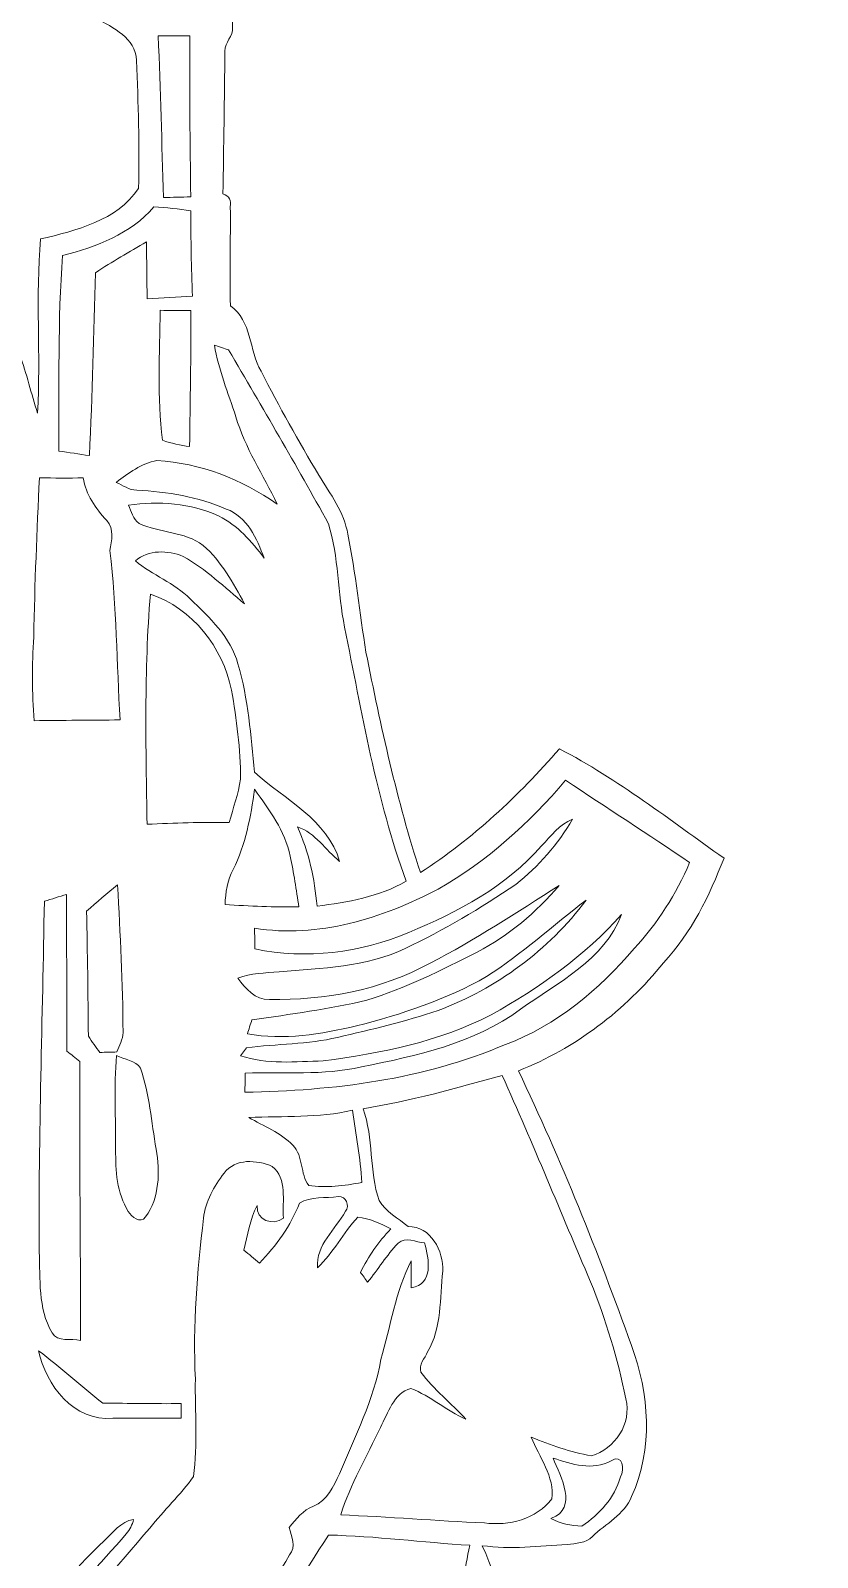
# Model space of a CAD drawing. Header units: millimetres. Extents: x -253 to 334, y -87 to 330.
# Drawn here: x 74.6 to 114.9, y 212.2 to 290.4 of the extents above; entities that cross this region are included whole.
import ezdxf

# ---------------------------------------------------------------- set-up
doc = ezdxf.new("R2010")
doc.units = ezdxf.units.MM
doc.header["$MEASUREMENT"] = 0
doc.layers.add('layer 1', color=7, linetype='Continuous')

msp = doc.modelspace()

# ---------------------------------------------------------------- linework, layer by layer
at = {"layer": 'layer 1', "color": 250, "lineweight": 9}
for points in [[(140.4009, 232.9704), (140.4009, 232.9704), (140.4009, 296.349), (140.4009, 296.349), (140.4009, 296.349), (140.4009, 296.349), (140.4009, 322.1543), (140.4009, 322.1543), (140.4009, 322.1543), (140.4009, 326.5543), (136.8009, 330.1543), (132.4009, 330.1543), (132.4009, 330.1543), (132.4009, 330.1543), (-46.9461, 330.1543), (-46.9461, 330.1543)], [(-105.9461, 138.8269), (-105.9461, 138.8269), (-22.9461, 138.8269), (-22.9461, 138.8269), (-22.9461, 138.8269), (-22.9461, 138.8269), (132.4009, 138.8269), (132.4009, 138.8269), (132.4009, 138.8269), (136.8009, 138.8269), (140.4009, 142.4269), (140.4009, 146.8269), (140.4009, 146.8269), (140.4009, 146.8269), (140.4009, 232.9704), (140.4009, 232.9704)]]:
    msp.add_open_spline(points, degree=3, knots=[0, 0, 0, 0, 0.2, 0.2, 0.2, 0.2, 0.4, 0.4, 0.4, 0.4, 0.6, 0.6, 0.6, 0.6, 1, 1, 1, 1], dxfattribs=at)
at = {"layer": 'layer 1', "color": 240, "lineweight": 9}
for points, knots in [([(79.8458, 299.7576), (81.5243, 299.7051), (83.2029, 299.66), (84.8839, 299.645), (84.8839, 299.645), (84.8839, 296.6281), (84.9364, 293.6112), (84.9315, 290.5969), (84.9315, 290.5969), (84.9639, 290.1416), (84.5187, 289.8239), (84.5336, 289.3737), (84.5336, 289.3737), (84.5087, 286.9346), (84.4737, 284.4956), (84.4361, 282.0566), (84.4361, 282.0566), (84.7538, 281.9515), (84.8789, 281.7314), (84.8113, 281.3911), (84.8113, 281.3911), (84.8213, 279.7026), (84.7888, 278.0165), (84.8164, 276.3305), (84.8164, 276.3305), (85.9221, 275.5425), (85.7695, 274.0541), (86.3873, 272.966), (86.3873, 272.966), (87.3254, 271.1648), (88.2885, 269.3762), (89.3467, 267.6426), (89.3467, 267.6426), (89.9195, 266.682), (90.645, 265.7514), (90.8276, 264.6157), (90.8276, 264.6157), (91.2379, 262.617), (91.4329, 260.5833), (91.7582, 258.572), (91.7582, 258.572), (92.5211, 254.7696), (93.3391, 250.9697), (94.5449, 247.2774), (94.5449, 247.2774), (97.2191, 249.0135), (99.5755, 251.2174), (101.6618, 253.6214), (101.6618, 253.6214), (104.6612, 252.0629), (107.3379, 249.9616), (110.092, 248.0154), (110.092, 248.0154), (109.3391, 246.0842), (108.4185, 244.1855), (106.9952, 242.6546), (106.9952, 242.6546), (105.0239, 240.2256), (102.4823, 238.2568), (99.5605, 237.1262), (99.5605, 237.1262), (101.7519, 232.5483), (103.6456, 227.8304), (105.3491, 223.0524), (105.3491, 223.0524), (106.2722, 220.5984), (106.4748, 217.7316), (105.3591, 215.3101), (105.3591, 215.3101), (104.9889, 214.362), (104.0333, 213.9267), (103.3504, 213.2513), (103.3504, 213.2513), (103.0177, 212.9111), (102.5048, 212.9086), (102.067, 212.8461), (102.067, 212.8461), (100.6186, 212.766), (99.1603, 212.5859), (97.7144, 212.7885), (97.7144, 212.7885), (98.67, 210.6672), (99.1477, 208.3633), (99.538, 206.0793), (99.538, 206.0793), (99.8232, 204.2782), (98.79, 202.5797), (99.0827, 200.791), (99.0827, 200.791), (99.0852, 200.4934), (99.3128, 200.2857), (99.528, 200.1156), (99.528, 200.1156), (100.9189, 198.8899), (102.8751, 198.6772), (104.381, 197.6391), (104.381, 197.6391), (105.059, 197.0312), (105.6243, 196.2232), (105.8169, 195.3202), (105.8169, 195.3202), (105.9319, 194.5597), (105.114, 194.177), (104.8563, 193.5515), (104.8563, 193.5515), (104.481, 192.666), (104.1108, 191.7705), (103.9032, 190.8274), (103.9032, 190.8274), (103.7931, 190.3745), (103.6281, 189.8968), (103.2303, 189.6166), (103.2303, 189.6166), (102.2922, 188.8937), (101.2766, 188.2833), (100.296, 187.6278), (100.296, 187.6278), (100.2084, 189.6917), (99.4029, 191.6354), (98.835, 193.5991), (98.835, 193.5991), (98.4998, 194.6222), (98.1196, 195.8155), (97.0514, 196.2907), (97.0514, 196.2907), (96.6812, 196.5034), (96.4686, 196.0381), (96.2935, 195.8029), (96.2935, 195.8029), (95.2203, 194.0594), (94.8951, 191.9856), (93.8745, 190.2145), (93.8745, 190.2145), (92.9139, 188.0031), (91.478, 186.0519), (89.9771, 184.1808), (89.9771, 184.1808), (89.154, 183.1951), (88.6913, 181.9644), (87.8732, 180.9763), (87.8732, 180.9763), (86.8726, 179.873), (85.4643, 179.2377), (84.4761, 178.1169), (84.4761, 178.1169), (83.3154, 176.7962), (81.5168, 176.2858), (80.3586, 174.96), (80.3586, 174.96), (79.6957, 174.1845), (78.7926, 173.7042), (77.9846, 173.1088), (77.9846, 173.1088), (76.6788, 171.5104), (74.4574, 171.4753), (72.7188, 170.6073), (72.7188, 170.6073), (71.1303, 169.7543), (69.2767, 170.0019), (67.5782, 169.5717), (67.5782, 169.5717), (65.9596, 169.2089), (64.2736, 169.1139), (62.63, 169.3615), (62.63, 169.3615), (60.929, 169.6542), (59.2004, 169.3415), (57.4919, 169.5667), (57.4919, 169.5667), (55.8208, 169.8243), (54.0222, 169.6617), (52.5038, 170.5347), (52.5038, 170.5347), (51.5907, 171.0375), (50.5375, 171.0901), (49.5219, 171.0451), (49.5219, 171.0451), (48.4162, 170.9075), (47.7208, 171.9231), (46.8727, 172.4309), (46.8727, 172.4309), (46.1773, 172.9313), (45.2768, 172.9062), (44.5113, 173.2114), (44.5113, 173.2114), (43.5907, 173.8268), (42.6751, 174.5073), (41.562, 174.7149), (41.562, 174.7149), (40.4013, 174.8224), (39.8484, 175.9581), (38.9203, 176.4959), (38.9203, 176.4959), (37.9122, 177.1088), (37.0291, 177.8968), (36.0886, 178.6048), (36.0886, 178.6048), (34.9879, 179.1176), (34.1273, 179.9856), (33.1917, 180.7386), (33.1917, 180.7386), (32.2762, 181.5041), (31.2606, 182.1445), (30.385, 182.955), (30.385, 182.955), (29.7822, 183.6079), (29.3694, 184.4109), (28.7865, 185.0763), (28.7865, 185.0763), (28.1712, 185.7192), (27.3782, 186.1845), (26.8578, 186.9175), (26.8578, 186.9175), (26.3575, 187.6879), (26.2224, 188.6185), (25.8672, 189.4515), (25.8672, 189.4515), (25.432, 190.2545), (24.7465, 190.9199), (24.4813, 191.8105), (24.4813, 191.8105), (24.2187, 192.6986), (24.0936, 193.6216), (23.971, 194.5372), (23.971, 194.5372), (23.2831, 195.3577), (22.2399, 195.948), (21.9823, 197.0588), (21.9823, 197.0588), (21.3694, 198.6097), (22.3725, 200.2057), (22.1549, 201.7942), (22.1549, 201.7942), (21.8772, 202.6397), (21.3944, 203.4152), (21.2518, 204.3032), (21.2518, 204.3032), (21.2768, 204.8736), (21.497, 205.4089), (21.602, 205.9618), (21.602, 205.9618), (21.9247, 207.2726), (21.0692, 208.5484), (21.3819, 209.8592), (21.3819, 209.8592), (21.522, 210.8198), (22.1524, 211.6153), (22.3425, 212.5559), (22.3425, 212.5559), (22.0098, 213.7941), (22.0298, 215.095), (22.3775, 216.3257), (22.3775, 216.3257), (22.7903, 217.3739), (23.5608, 218.2444), (23.8935, 219.3275), (23.8935, 219.3275), (24.3238, 220.4208), (24.3838, 221.629), (24.9166, 222.6846), (24.9166, 222.6846), (25.2818, 223.5127), (26.0773, 224.003), (26.7252, 224.5884), (26.7252, 224.5884), (26.9279, 225.4714), (27.098, 226.402), (27.7083, 227.1099), (27.7083, 227.1099), (28.744, 228.3832), (29.4819, 229.8491), (30.325, 231.245), (30.325, 231.245), (30.8428, 232.2031), (31.981, 232.4657), (32.8665, 232.9636), (32.8665, 232.9636), (33.6846, 233.3037), (33.9847, 234.2043), (34.6202, 234.7547), (34.6202, 234.7547), (35.906, 235.8603), (37.2718, 236.8885), (38.4175, 238.1468), (38.4175, 238.1468), (37.0917, 239.7978), (35.8284, 241.5263), (34.8753, 243.4201), (34.8753, 243.4201), (34.3625, 245.4563), (34.5526, 247.5926), (34.3074, 249.669), (34.3074, 249.669), (33.9898, 249.719), (33.6721, 249.769), (33.3543, 249.8115), (33.3543, 249.8115), (32.5939, 246.8947), (34.0298, 243.7453), (32.839, 240.901), (32.839, 240.901), (32.6239, 243.4326), (31.4582, 245.789), (31.3181, 248.3356), (31.3181, 248.3356), (31.2655, 248.986), (31.5007, 249.6314), (31.4281, 250.2718), (31.4281, 250.2718), (31.2681, 250.3194), (30.9529, 250.4144), (30.7953, 250.462), (30.7953, 250.462), (29.9548, 248.0129), (30.7277, 245.4714), (31.3881, 243.0874), (31.3881, 243.0874), (31.8534, 241.4939), (33.0766, 240.2056), (33.2993, 238.527), (33.2993, 238.527), (31.971, 239.4301), (31.2205, 240.886), (30.445, 242.2418), (30.445, 242.2418), (29.6821, 243.6377), (28.9691, 245.0711), (28.4939, 246.592), (28.4939, 246.592), (28.0336, 248.0504), (28.1386, 249.6014), (28.2987, 251.0973), (28.2987, 251.0973), (26.9279, 251.5977), (25.4895, 251.9178), (24.1461, 252.4857), (24.1461, 252.4857), (22.4426, 258.0091), (22.5851, 264.0203), (23.9935, 269.5938), (23.9935, 269.5938), (25.4294, 274.9071), (27.9485, 280.0678), (31.9685, 283.9052), (31.9685, 283.9052), (36.9991, 288.7082), (43.0204, 292.348), (49.2467, 295.3798), (49.2467, 295.3798), (53.2342, 293.8189), (57.0591, 291.8327), (60.6113, 289.4387), (60.6113, 289.4387), (63.8833, 287.2173), (66.9227, 284.6057), (69.3667, 281.4837), (69.3667, 281.4837), (71.2329, 279.1473), (72.989, 276.6582), (74.0172, 273.8264), (74.0172, 273.8264), (74.3899, 272.8484), (74.615, 271.8227), (74.9377, 270.8271), (74.9377, 270.8271), (75.1153, 273.7965), (74.8351, 276.7983), (75.0953, 279.7501), (75.0953, 279.7501), (76.9189, 280.1804), (79.0027, 280.6933), (80.1135, 282.3318), (80.1135, 282.3318), (80.1685, 284.5206), (80.0984, 286.7145), (80.0084, 288.9008), (80.0084, 288.9008), (79.9733, 290.0491), (78.8001, 290.5769), (77.9371, 291.0597), (77.9371, 291.0597), (76.3436, 291.7376), (74.6, 291.9527), (72.919, 292.3205), (72.919, 292.3205), (72.9439, 293.5162), (72.9615, 294.7145), (72.984, 295.9102), (72.984, 295.9102), (75.2504, 295.8852), (77.5193, 295.8702), (79.7882, 295.8777), (79.7882, 295.8777), (79.7832, 297.1709), (79.8083, 298.4643), (79.8458, 299.7576)], [0, 0, 0, 0, 0.01, 0.01, 0.01, 0.01, 0.02, 0.02, 0.02, 0.02, 0.03, 0.03, 0.03, 0.03, 0.04, 0.04, 0.04, 0.04, 0.05, 0.05, 0.05, 0.05, 0.06, 0.06, 0.06, 0.06, 0.07, 0.07, 0.07, 0.07, 0.08, 0.08, 0.08, 0.08, 0.09, 0.09, 0.09, 0.09, 0.1, 0.1, 0.1, 0.1, 0.11, 0.11, 0.11, 0.11, 0.12, 0.12, 0.12, 0.12, 0.13, 0.13, 0.13, 0.13, 0.14, 0.14, 0.14, 0.14, 0.15, 0.15, 0.15, 0.15, 0.16, 0.16, 0.16, 0.16, 0.17, 0.17, 0.17, 0.17, 0.18, 0.18, 0.18, 0.18, 0.19, 0.19, 0.19, 0.19, 0.2, 0.2, 0.2, 0.2, 0.21, 0.21, 0.21, 0.21, 0.22, 0.22, 0.22, 0.22, 0.23, 0.23, 0.23, 0.23, 0.24, 0.24, 0.24, 0.24, 0.25, 0.25, 0.25, 0.25, 0.26, 0.26, 0.26, 0.26, 0.27, 0.27, 0.27, 0.27, 0.28, 0.28, 0.28, 0.28, 0.29, 0.29, 0.29, 0.29, 0.3, 0.3, 0.3, 0.3, 0.31, 0.31, 0.31, 0.31, 0.32, 0.32, 0.32, 0.32, 0.33, 0.33, 0.33, 0.33, 0.34, 0.34, 0.34, 0.34, 0.35, 0.35, 0.35, 0.35, 0.36, 0.36, 0.36, 0.36, 0.37, 0.37, 0.37, 0.37, 0.38, 0.38, 0.38, 0.38, 0.39, 0.39, 0.39, 0.39, 0.4, 0.4, 0.4, 0.4, 0.41, 0.41, 0.41, 0.41, 0.42, 0.42, 0.42, 0.42, 0.43, 0.43, 0.43, 0.43, 0.44, 0.44, 0.44, 0.44, 0.45, 0.45, 0.45, 0.45, 0.46, 0.46, 0.46, 0.46, 0.47, 0.47, 0.47, 0.47, 0.48, 0.48, 0.48, 0.48, 0.49, 0.49, 0.49, 0.49, 0.5, 0.5, 0.5, 0.5, 0.51, 0.51, 0.51, 0.51, 0.52, 0.52, 0.52, 0.52, 0.53, 0.53, 0.53, 0.53, 0.54, 0.54, 0.54, 0.54, 0.55, 0.55, 0.55, 0.55, 0.56, 0.56, 0.56, 0.56, 0.57, 0.57, 0.57, 0.57, 0.58, 0.58, 0.58, 0.58, 0.59, 0.59, 0.59, 0.59, 0.6, 0.6, 0.6, 0.6, 0.61, 0.61, 0.61, 0.61, 0.62, 0.62, 0.62, 0.62, 0.63, 0.63, 0.63, 0.63, 0.64, 0.64, 0.64, 0.64, 0.65, 0.65, 0.65, 0.65, 0.66, 0.66, 0.66, 0.66, 0.67, 0.67, 0.67, 0.67, 0.68, 0.68, 0.68, 0.68, 0.69, 0.69, 0.69, 0.69, 0.7, 0.7, 0.7, 0.7, 0.71, 0.71, 0.71, 0.71, 0.72, 0.72, 0.72, 0.72, 0.73, 0.73, 0.73, 0.73, 0.74, 0.74, 0.74, 0.74, 0.75, 0.75, 0.75, 0.75, 0.76, 0.76, 0.76, 0.76, 0.77, 0.77, 0.77, 0.77, 0.78, 0.78, 0.78, 0.78, 0.79, 0.79, 0.79, 0.79, 0.8, 0.8, 0.8, 0.8, 0.81, 0.81, 0.81, 0.81, 0.82, 0.82, 0.82, 0.82, 0.83, 0.83, 0.83, 0.83, 0.84, 0.84, 0.84, 0.84, 0.85, 0.85, 0.85, 0.85, 0.86, 0.86, 0.86, 0.86, 0.87, 0.87, 0.87, 0.87, 0.88, 0.88, 0.88, 0.88, 0.89, 0.89, 0.89, 0.89, 0.9, 0.9, 0.9, 0.9, 0.91, 0.91, 0.91, 0.91, 0.92, 0.92, 0.92, 0.92, 0.93, 0.93, 0.93, 0.93, 0.94, 0.94, 0.94, 0.94, 0.95, 0.95, 0.95, 0.95, 0.96, 0.96, 0.96, 0.96, 0.97, 0.97, 0.97, 0.97, 0.98, 0.98, 0.98, 0.98, 1, 1, 1, 1]), ([(81.1141, 290.1566), (81.1141, 290.1566), (81.1141, 290.1566), (81.1141, 290.1566), (81.1141, 290.1566), (81.2741, 287.3974), (81.2816, 284.6332), (81.3867, 281.8714), (81.3867, 281.8714), (81.8495, 281.8789), (82.3173, 281.894), (82.7826, 281.9115), (82.7826, 281.9115), (82.7526, 284.6607), (82.72, 287.4099), (82.7351, 290.1591), (82.7351, 290.1591), (82.1947, 290.1541), (81.6519, 290.1541), (81.1141, 290.1566)], [0, 0, 0, 0, 0.1666667, 0.1666667, 0.1666667, 0.1666667, 0.3333333, 0.3333333, 0.3333333, 0.3333333, 0.5, 0.5, 0.5, 0.5, 0.6666667, 0.6666667, 0.6666667, 0.6666667, 1, 1, 1, 1]), ([(80.9014, 281.3887), (80.9014, 281.3887), (80.9014, 281.3887), (80.9014, 281.3887), (80.9014, 281.3887), (79.6957, 280.0028), (77.9596, 279.3324), (76.2235, 278.9021), (76.2235, 278.9021), (75.9608, 275.5876), (76.0659, 272.2154), (76.0284, 268.8784), (76.0284, 268.8784), (76.5512, 268.8059), (77.074, 268.7283), (77.5969, 268.6457), (77.5969, 268.6457), (77.7519, 271.7702), (77.7995, 274.8946), (77.9145, 278.0216), (77.9145, 278.0216), (78.7576, 278.5844), (79.6406, 279.0898), (80.5187, 279.5951), (80.5187, 279.5951), (80.5187, 278.622), (80.5487, 277.6489), (80.5462, 276.6758), (80.5462, 276.6758), (81.3217, 276.7182), (82.0972, 276.7683), (82.8751, 276.8183), (82.8751, 276.8183), (82.8051, 278.2717), (82.7926, 279.7276), (82.7926, 281.1835), (82.7926, 281.1835), (82.1672, 281.2861), (81.5343, 281.3612), (80.9014, 281.3887)], [0, 0, 0, 0, 0.0909091, 0.0909091, 0.0909091, 0.0909091, 0.1818182, 0.1818182, 0.1818182, 0.1818182, 0.2727273, 0.2727273, 0.2727273, 0.2727273, 0.3636364, 0.3636364, 0.3636364, 0.3636364, 0.4545455, 0.4545455, 0.4545455, 0.4545455, 0.5454545, 0.5454545, 0.5454545, 0.5454545, 0.6363636, 0.6363636, 0.6363636, 0.6363636, 0.7272727, 0.7272727, 0.7272727, 0.7272727, 0.8181818, 0.8181818, 0.8181818, 0.8181818, 1, 1, 1, 1]), ([(81.2191, 276.0929), (81.2191, 276.0929), (81.2191, 276.0929), (81.2191, 276.0929), (81.2191, 276.0929), (81.2041, 273.8765), (81.039, 271.6401), (81.3442, 269.4337), (81.3442, 269.4337), (81.7945, 269.2811), (82.2547, 269.1661), (82.7276, 269.106), (82.7276, 269.106), (82.7476, 271.4324), (82.8051, 273.7539), (82.7926, 276.0803), (82.7926, 276.0803), (82.2673, 276.0803), (81.7419, 276.0854), (81.2191, 276.0929)], [0, 0, 0, 0, 0.1666667, 0.1666667, 0.1666667, 0.1666667, 0.3333333, 0.3333333, 0.3333333, 0.3333333, 0.5, 0.5, 0.5, 0.5, 0.6666667, 0.6666667, 0.6666667, 0.6666667, 1, 1, 1, 1]), ([(83.9933, 274.3067), (83.9933, 274.3067), (83.9933, 274.3067), (83.9933, 274.3067), (83.9933, 274.3067), (84.2135, 273.0459), (84.7038, 271.8552), (85.0915, 270.6395), (85.0915, 270.6395), (85.5693, 269.0485), (86.4974, 267.6526), (87.2104, 266.1642), (87.2104, 266.1642), (85.3992, 267.4425), (83.2729, 268.263), (81.0515, 268.3906), (81.0515, 268.3906), (80.2635, 268.2555), (79.5931, 267.7502), (78.9677, 267.2774), (78.9677, 267.2774), (79.3079, 267.1373), (79.6306, 266.8746), (80.0208, 266.8746), (80.0208, 266.8746), (81.5819, 266.8021), (83.1603, 266.5369), (84.6037, 265.909), (84.6037, 265.909), (85.6719, 265.5138), (86.1772, 264.3906), (86.5449, 263.395), (86.5449, 263.395), (85.907, 264.248), (85.1816, 265.081), (84.211, 265.5563), (84.211, 265.5563), (82.7801, 266.2218), (81.1416, 266.3268), (79.5931, 266.1116), (79.5931, 266.1116), (79.7382, 265.784), (79.8332, 265.4037), (80.1359, 265.1686), (80.1359, 265.1686), (81.1941, 264.6983), (82.4649, 264.7583), (83.4205, 264.0479), (83.4205, 264.0479), (84.3486, 263.2298), (84.9664, 262.1292), (85.5418, 261.0485), (85.5418, 261.0485), (84.5187, 261.8915), (83.5605, 262.8371), (82.3973, 263.485), (82.3973, 263.485), (81.6243, 263.8002), (80.6037, 263.8377), (79.9483, 263.2499), (79.9483, 263.2499), (80.8314, 262.5244), (81.9371, 262.1167), (82.7576, 261.3062), (82.7576, 261.3062), (83.7507, 260.3556), (84.8239, 259.3449), (85.2041, 257.9741), (85.2041, 257.9741), (85.7294, 256.1705), (85.862, 254.2868), (86.0471, 252.4257), (86.0471, 252.4257), (87.5831, 251.0123), (89.797, 249.9991), (90.4098, 247.8503), (90.4098, 247.8503), (89.6869, 248.4407), (89.1741, 249.3212), (88.2435, 249.6189), (88.2435, 249.6189), (88.8439, 248.3381), (89.1215, 246.9647), (89.2516, 245.5614), (89.2516, 245.5614), (90.8226, 245.744), (92.4186, 246.0442), (93.812, 246.8322), (93.812, 246.8322), (92.2935, 251.0498), (91.543, 255.4801), (90.665, 259.8603), (90.665, 259.8603), (90.2947, 261.6088), (90.3773, 263.445), (89.8369, 265.1536), (89.8369, 265.1536), (88.1859, 268.1554), (86.4549, 271.1123), (84.7213, 274.0666), (84.7213, 274.0666), (84.5387, 274.1266), (84.176, 274.2467), (83.9933, 274.3067)], [0, 0, 0, 0, 0.037037, 0.037037, 0.037037, 0.037037, 0.0740741, 0.0740741, 0.0740741, 0.0740741, 0.1111111, 0.1111111, 0.1111111, 0.1111111, 0.1481481, 0.1481481, 0.1481481, 0.1481481, 0.1851852, 0.1851852, 0.1851852, 0.1851852, 0.2222222, 0.2222222, 0.2222222, 0.2222222, 0.2592593, 0.2592593, 0.2592593, 0.2592593, 0.2962963, 0.2962963, 0.2962963, 0.2962963, 0.3333333, 0.3333333, 0.3333333, 0.3333333, 0.3703704, 0.3703704, 0.3703704, 0.3703704, 0.4074074, 0.4074074, 0.4074074, 0.4074074, 0.4444444, 0.4444444, 0.4444444, 0.4444444, 0.4814815, 0.4814815, 0.4814815, 0.4814815, 0.5185185, 0.5185185, 0.5185185, 0.5185185, 0.5555556, 0.5555556, 0.5555556, 0.5555556, 0.5925926, 0.5925926, 0.5925926, 0.5925926, 0.6296296, 0.6296296, 0.6296296, 0.6296296, 0.6666667, 0.6666667, 0.6666667, 0.6666667, 0.7037037, 0.7037037, 0.7037037, 0.7037037, 0.7407407, 0.7407407, 0.7407407, 0.7407407, 0.7777778, 0.7777778, 0.7777778, 0.7777778, 0.8148148, 0.8148148, 0.8148148, 0.8148148, 0.8518519, 0.8518519, 0.8518519, 0.8518519, 0.8888889, 0.8888889, 0.8888889, 0.8888889, 0.9259259, 0.9259259, 0.9259259, 0.9259259, 1, 1, 1, 1]), ([(75.0353, 267.5125), (75.0353, 267.5125), (75.0353, 267.5125), (75.0353, 267.5125), (75.0353, 267.5125), (74.9127, 264.7933), (74.7901, 262.0741), (74.7476, 259.35), (74.7476, 259.35), (74.645, 257.9216), (74.66, 256.4907), (74.7651, 255.0623), (74.7651, 255.0623), (76.231, 255.0748), (77.6969, 255.0998), (79.1628, 255.0998), (79.1628, 255.0998), (79.0002, 257.9941), (78.9852, 260.8985), (78.645, 263.7802), (78.645, 263.7802), (78.735, 264.298), (78.8876, 264.8884), (78.4799, 265.3212), (78.4799, 265.3212), (77.9171, 265.9541), (77.4043, 266.642), (77.2841, 267.5075), (77.2841, 267.5075), (76.5337, 267.4901), (75.7857, 267.4925), (75.0353, 267.5125)], [0, 0, 0, 0, 0.1111111, 0.1111111, 0.1111111, 0.1111111, 0.2222222, 0.2222222, 0.2222222, 0.2222222, 0.3333333, 0.3333333, 0.3333333, 0.3333333, 0.4444444, 0.4444444, 0.4444444, 0.4444444, 0.5555556, 0.5555556, 0.5555556, 0.5555556, 0.6666667, 0.6666667, 0.6666667, 0.6666667, 0.7777778, 0.7777778, 0.7777778, 0.7777778, 1, 1, 1, 1]), ([(80.7213, 261.5488), (80.7213, 261.5488), (80.7213, 261.5488), (80.7213, 261.5488), (80.7213, 261.5488), (80.3886, 257.6214), (80.4911, 253.6889), (80.5462, 249.754), (80.5462, 249.754), (81.9471, 249.824), (83.3504, 249.8691), (84.7563, 249.8491), (84.7563, 249.8491), (84.9614, 250.587), (85.2166, 251.3175), (85.3392, 252.0754), (85.3392, 252.0754), (85.3292, 253.6039), (85.144, 255.1298), (84.8664, 256.6333), (84.8664, 256.6333), (84.4361, 258.8296), (82.8626, 260.8134), (80.7213, 261.5488)], [0, 0, 0, 0, 0.1428571, 0.1428571, 0.1428571, 0.1428571, 0.2857143, 0.2857143, 0.2857143, 0.2857143, 0.4285714, 0.4285714, 0.4285714, 0.4285714, 0.5714286, 0.5714286, 0.5714286, 0.5714286, 0.7142857, 0.7142857, 0.7142857, 0.7142857, 1, 1, 1, 1]), ([(95.4479, 246.4369), (95.4479, 246.4369), (95.4479, 246.4369), (95.4479, 246.4369), (95.4479, 246.4369), (92.5962, 244.9235), (89.3016, 243.9128), (86.0521, 244.4257), (86.0521, 244.4257), (86.0596, 244.0755), (86.0621, 243.7253), (86.0646, 243.3725), (86.0646, 243.3725), (88.7013, 242.8122), (91.473, 243.1699), (93.947, 244.2106), (93.947, 244.2106), (96.4586, 245.2412), (98.9426, 246.577), (100.7463, 248.6533), (100.7463, 248.6533), (101.2341, 249.1511), (101.6593, 249.764), (102.3398, 250.0166), (102.3398, 250.0166), (101.5893, 248.7383), (100.5937, 247.5951), (99.4329, 246.6746), (99.4329, 246.6746), (97.6268, 245.4513), (95.7431, 244.3282), (93.7694, 243.3926), (93.7694, 243.3926), (91.7582, 242.4344), (89.4867, 242.3819), (87.3079, 242.1943), (87.3079, 242.1943), (86.5975, 242.1167), (85.857, 242.1618), (85.1915, 241.8641), (85.1915, 241.8641), (85.5918, 241.3388), (86.0821, 240.7534), (86.8126, 240.7784), (86.8126, 240.7784), (89.6444, 240.7284), (92.5512, 241.2612), (95.0477, 242.6446), (95.0477, 242.6446), (97.3391, 243.8178), (99.4855, 245.2462), (101.6568, 246.6195), (101.6568, 246.6195), (100.4661, 245.2537), (99.0752, 244.0305), (97.4492, 243.2099), (97.4492, 243.2099), (95.6256, 242.2718), (93.7719, 241.3513), (91.8082, 240.7434), (91.8082, 240.7434), (89.8695, 240.2731), (87.8807, 240.0255), (85.912, 239.7303), (85.912, 239.7303), (85.857, 239.5552), (85.7444, 239.1999), (85.6894, 239.0223), (85.6894, 239.0223), (87.5505, 238.6696), (89.4492, 238.9948), (91.2678, 239.4226), (91.2678, 239.4226), (93.5718, 240.0179), (95.8657, 240.7609), (97.937, 241.9566), (97.937, 241.9566), (99.7431, 243.1098), (101.3316, 244.5683), (103.0327, 245.8665), (103.0327, 245.8665), (101.1115, 243.3), (98.4423, 241.3388), (95.4479, 240.2131), (95.4479, 240.2131), (93.7619, 239.6527), (92.0358, 239.2325), (90.3047, 238.8372), (90.3047, 238.8372), (88.7763, 238.472), (87.1903, 238.507), (85.6393, 238.3018), (85.6393, 238.3018), (85.6393, 238.3018), (85.3341, 237.8916), (85.3341, 237.8916), (85.3341, 237.8916), (86.6925, 237.4338), (88.1609, 237.5915), (89.5693, 237.6339), (89.5693, 237.6339), (92.5161, 238.0217), (95.503, 238.6046), (98.1622, 239.9879), (98.1622, 239.9879), (100.6237, 241.3613), (102.9726, 243.0198), (104.8488, 245.1387), (104.8488, 245.1387), (103.9657, 242.8097), (101.5843, 241.639), (99.6706, 240.2756), (99.6706, 240.2756), (97.2966, 238.5245), (94.3623, 237.8991), (91.528, 237.3213), (91.528, 237.3213), (89.5718, 236.881), (87.5605, 237.0661), (85.5768, 237.0086), (85.5768, 237.0086), (85.5693, 236.6808), (85.5643, 236.3532), (85.5593, 236.0255), (85.5593, 236.0255), (90.0946, 236.108), (94.7075, 236.6608), (98.9026, 238.477), (98.9026, 238.477), (101.5293, 239.4301), (103.6931, 241.3038), (105.4992, 243.3875), (105.4992, 243.3875), (106.68, 244.6909), (107.6505, 246.1743), (108.3285, 247.7978), (108.3285, 247.7978), (106.2297, 249.2261), (104.0908, 250.5945), (101.982, 252.0104), (101.982, 252.0104), (100.1184, 249.8265), (97.9595, 247.8503), (95.4479, 246.4369)], [0, 0, 0, 0, 0.027027, 0.027027, 0.027027, 0.027027, 0.0540541, 0.0540541, 0.0540541, 0.0540541, 0.0810811, 0.0810811, 0.0810811, 0.0810811, 0.1081081, 0.1081081, 0.1081081, 0.1081081, 0.1351351, 0.1351351, 0.1351351, 0.1351351, 0.1621622, 0.1621622, 0.1621622, 0.1621622, 0.1891892, 0.1891892, 0.1891892, 0.1891892, 0.2162162, 0.2162162, 0.2162162, 0.2162162, 0.2432432, 0.2432432, 0.2432432, 0.2432432, 0.2702703, 0.2702703, 0.2702703, 0.2702703, 0.2972973, 0.2972973, 0.2972973, 0.2972973, 0.3243243, 0.3243243, 0.3243243, 0.3243243, 0.3513514, 0.3513514, 0.3513514, 0.3513514, 0.3783784, 0.3783784, 0.3783784, 0.3783784, 0.4054054, 0.4054054, 0.4054054, 0.4054054, 0.4324324, 0.4324324, 0.4324324, 0.4324324, 0.4594595, 0.4594595, 0.4594595, 0.4594595, 0.4864865, 0.4864865, 0.4864865, 0.4864865, 0.5135135, 0.5135135, 0.5135135, 0.5135135, 0.5405405, 0.5405405, 0.5405405, 0.5405405, 0.5675676, 0.5675676, 0.5675676, 0.5675676, 0.5945946, 0.5945946, 0.5945946, 0.5945946, 0.6216216, 0.6216216, 0.6216216, 0.6216216, 0.6486486, 0.6486486, 0.6486486, 0.6486486, 0.6756757, 0.6756757, 0.6756757, 0.6756757, 0.7027027, 0.7027027, 0.7027027, 0.7027027, 0.7297297, 0.7297297, 0.7297297, 0.7297297, 0.7567568, 0.7567568, 0.7567568, 0.7567568, 0.7837838, 0.7837838, 0.7837838, 0.7837838, 0.8108108, 0.8108108, 0.8108108, 0.8108108, 0.8378378, 0.8378378, 0.8378378, 0.8378378, 0.8648649, 0.8648649, 0.8648649, 0.8648649, 0.8918919, 0.8918919, 0.8918919, 0.8918919, 0.9189189, 0.9189189, 0.9189189, 0.9189189, 0.9459459, 0.9459459, 0.9459459, 0.9459459, 1, 1, 1, 1]), ([(86.0471, 251.5476), (86.0471, 251.5476), (86.0471, 251.5476), (86.0471, 251.5476), (86.0471, 251.5476), (85.867, 250.1368), (85.5868, 248.7208), (84.959, 247.4351), (84.959, 247.4351), (84.6587, 246.8822), (84.5712, 246.2618), (84.5412, 245.6414), (84.5412, 245.6414), (85.8019, 245.5664), (87.0627, 245.4989), (88.3285, 245.5238), (88.3285, 245.5238), (88.1759, 246.3894), (88.0684, 247.2624), (87.8732, 248.1179), (87.8732, 248.1179), (87.6156, 249.4138), (86.8126, 250.5019), (86.0471, 251.5476)], [0, 0, 0, 0, 0.1428571, 0.1428571, 0.1428571, 0.1428571, 0.2857143, 0.2857143, 0.2857143, 0.2857143, 0.4285714, 0.4285714, 0.4285714, 0.4285714, 0.5714286, 0.5714286, 0.5714286, 0.5714286, 0.7142857, 0.7142857, 0.7142857, 0.7142857, 1, 1, 1, 1]), ([(77.4518, 245.3037), (77.4518, 245.3037), (77.4518, 245.3037), (77.4518, 245.3037), (77.4518, 245.3037), (77.4968, 243.1674), (77.5243, 241.0286), (77.5418, 238.8898), (77.5418, 238.8898), (77.737, 238.6146), (77.9346, 238.3419), (78.1322, 238.0642), (78.1322, 238.0642), (78.4224, 238.0717), (78.7126, 238.0793), (79.0052, 238.0868), (79.0052, 238.0868), (79.1153, 238.4145), (79.3129, 238.7272), (79.3179, 239.0824), (79.3179, 239.0824), (79.3079, 241.6039), (79.1628, 244.123), (79.0428, 246.6446), (79.0428, 246.6446), (78.4899, 246.2243), (77.9721, 245.764), (77.4518, 245.3037)], [0, 0, 0, 0, 0.125, 0.125, 0.125, 0.125, 0.25, 0.25, 0.25, 0.25, 0.375, 0.375, 0.375, 0.375, 0.5, 0.5, 0.5, 0.5, 0.625, 0.625, 0.625, 0.625, 0.75, 0.75, 0.75, 0.75, 1, 1, 1, 1]), ([(75.2879, 245.8115), (75.2879, 245.8115), (75.2879, 245.8115), (75.2879, 245.8115), (75.2879, 245.8115), (75.2004, 239.8228), (74.9852, 233.8366), (75.0253, 227.8479), (75.0253, 227.8479), (75.0928, 226.4595), (74.9452, 224.9511), (75.6832, 223.7028), (75.6832, 223.7028), (75.9608, 223.1875), (76.6688, 223.4301), (77.1416, 223.3101), (77.1416, 223.3101), (77.1441, 228.0755), (77.084, 232.841), (77.1015, 237.6064), (77.1015, 237.6064), (76.8814, 237.7816), (76.6637, 237.9542), (76.4436, 238.1268), (76.4436, 238.1268), (76.4587, 240.8034), (76.4086, 243.4801), (76.4312, 246.1568), (76.4312, 246.1568), (76.0484, 246.0467), (75.6682, 245.9291), (75.2879, 245.8115)], [0, 0, 0, 0, 0.1111111, 0.1111111, 0.1111111, 0.1111111, 0.2222222, 0.2222222, 0.2222222, 0.2222222, 0.3333333, 0.3333333, 0.3333333, 0.3333333, 0.4444444, 0.4444444, 0.4444444, 0.4444444, 0.5555556, 0.5555556, 0.5555556, 0.5555556, 0.6666667, 0.6666667, 0.6666667, 0.6666667, 0.7777778, 0.7777778, 0.7777778, 0.7777778, 1, 1, 1, 1]), ([(78.9852, 237.9016), (78.9852, 237.9016), (78.9852, 237.9016), (78.9852, 237.9016), (78.9852, 237.9016), (78.8452, 236.3006), (78.9427, 234.6896), (78.9402, 233.0836), (78.9402, 233.0836), (78.9302, 232.003), (78.9978, 230.8597), (79.5856, 229.9192), (79.5856, 229.9192), (79.7507, 229.6465), (80.1934, 229.2587), (80.4737, 229.634), (80.4737, 229.634), (81.1941, 230.6271), (81.2141, 231.9429), (81.0115, 233.1087), (81.0115, 233.1087), (80.7738, 234.4945), (80.6763, 235.9179), (80.2185, 237.2562), (80.2185, 237.2562), (79.9408, 237.6539), (79.393, 237.6965), (78.9852, 237.9016)], [0, 0, 0, 0, 0.125, 0.125, 0.125, 0.125, 0.25, 0.25, 0.25, 0.25, 0.375, 0.375, 0.375, 0.375, 0.5, 0.5, 0.5, 0.5, 0.625, 0.625, 0.625, 0.625, 0.75, 0.75, 0.75, 0.75, 1, 1, 1, 1]), ([(91.6081, 235.18), (91.6081, 235.18), (91.6081, 235.18), (91.6081, 235.18), (91.6081, 235.18), (92.1584, 233.669), (91.9133, 231.9879), (92.4336, 230.472), (92.4336, 230.472), (92.7713, 229.8842), (93.4092, 229.5664), (93.917, 229.1412), (93.917, 229.1412), (95.0702, 229.1712), (95.7506, 227.8754), (95.6856, 226.8523), (95.6856, 226.8523), (95.538, 225.4639), (95.6531, 223.9629), (94.9101, 222.7172), (94.9101, 222.7172), (94.7775, 222.3895), (94.4373, 222.0618), (94.5749, 221.684), (94.5749, 221.684), (95.2278, 220.776), (96.1284, 220.0956), (96.8688, 219.27), (96.8688, 219.27), (95.8832, 219.7078), (95.0627, 220.4532), (94.0596, 220.8511), (94.0596, 220.8511), (93.159, 220.5909), (92.8964, 219.5877), (92.4986, 218.8523), (92.4986, 218.8523), (91.8157, 217.3589), (90.9526, 215.9355), (90.4624, 214.362), (90.4624, 214.362), (92.9164, 214.277), (95.3654, 214.0568), (97.8219, 213.9592), (97.8219, 213.9592), (99.0677, 213.7766), (100.4861, 214.1568), (101.2816, 215.1825), (101.2816, 215.1825), (101.4291, 216.3257), (100.6162, 217.3314), (100.2209, 218.357), (100.2209, 218.357), (101.2066, 217.9267), (102.2372, 217.599), (103.2928, 217.3839), (103.2928, 217.3839), (104.5186, 217.7691), (105.3816, 219.0299), (105.0614, 220.3207), (105.0614, 220.3207), (104.6512, 222.3645), (104.0358, 224.3757), (103.2603, 226.3094), (103.2603, 226.3094), (101.7469, 229.8341), (100.3135, 233.3913), (98.73, 236.8835), (98.73, 236.8835), (96.3786, 236.2306), (94.0221, 235.5627), (91.6081, 235.18)], [0, 0, 0, 0, 0.0526316, 0.0526316, 0.0526316, 0.0526316, 0.1052632, 0.1052632, 0.1052632, 0.1052632, 0.1578947, 0.1578947, 0.1578947, 0.1578947, 0.2105263, 0.2105263, 0.2105263, 0.2105263, 0.2631579, 0.2631579, 0.2631579, 0.2631579, 0.3157895, 0.3157895, 0.3157895, 0.3157895, 0.3684211, 0.3684211, 0.3684211, 0.3684211, 0.4210526, 0.4210526, 0.4210526, 0.4210526, 0.4736842, 0.4736842, 0.4736842, 0.4736842, 0.5263158, 0.5263158, 0.5263158, 0.5263158, 0.5789474, 0.5789474, 0.5789474, 0.5789474, 0.6315789, 0.6315789, 0.6315789, 0.6315789, 0.6842105, 0.6842105, 0.6842105, 0.6842105, 0.7368421, 0.7368421, 0.7368421, 0.7368421, 0.7894737, 0.7894737, 0.7894737, 0.7894737, 0.8421053, 0.8421053, 0.8421053, 0.8421053, 0.8947368, 0.8947368, 0.8947368, 0.8947368, 1, 1, 1, 1]), ([(85.7569, 234.7372), (85.7569, 234.7372), (85.7569, 234.7372), (85.7569, 234.7372), (85.7569, 234.7372), (86.5174, 234.2768), (87.3905, 233.9642), (88.0158, 233.3063), (88.0158, 233.3063), (88.5712, 232.7534), (88.3736, 231.8304), (88.8239, 231.2425), (88.8239, 231.2425), (89.7269, 231.125), (90.6525, 231.22), (91.543, 231.4051), (91.543, 231.4051), (91.483, 232.6458), (91.2228, 233.8666), (91.0727, 235.0999), (91.0727, 235.0999), (89.3316, 234.7046), (87.5305, 234.7972), (85.7569, 234.7372)], [0, 0, 0, 0, 0.1428571, 0.1428571, 0.1428571, 0.1428571, 0.2857143, 0.2857143, 0.2857143, 0.2857143, 0.4285714, 0.4285714, 0.4285714, 0.4285714, 0.5714286, 0.5714286, 0.5714286, 0.5714286, 0.7142857, 0.7142857, 0.7142857, 0.7142857, 1, 1, 1, 1]), ([(84.4961, 231.8829), (84.4961, 231.8829), (84.4961, 231.8829), (84.4961, 231.8829), (84.4961, 231.8829), (83.9808, 231.2), (83.5205, 230.4345), (83.443, 229.5639), (83.443, 229.5639), (83.1103, 226.8323), (82.8902, 224.078), (83.0202, 221.3238), (83.0202, 221.3238), (82.9977, 219.6628), (83.1578, 217.9793), (82.9202, 216.3282), (82.9202, 216.3282), (82.2573, 215.3876), (81.4018, 214.5946), (80.6938, 213.6866), (80.6938, 213.6866), (78.9777, 211.7353), (77.3592, 209.6916), (75.4856, 207.883), (75.4856, 207.883), (73.6069, 205.9993), (71.8383, 204.0106), (69.9796, 202.1094), (69.9796, 202.1094), (69.0466, 201.1838), (68.196, 200.1682), (67.5756, 199.0025), (67.5756, 199.0025), (66.9602, 197.9918), (66.7226, 196.8136), (66.1973, 195.7605), (66.1973, 195.7605), (66.0422, 196.8611), (66.1897, 197.9618), (66.2623, 199.055), (66.2623, 199.055), (64.0209, 201.8017), (61.7145, 204.4984), (59.4506, 207.2251), (59.4506, 207.2251), (57.5194, 208.7685), (56.151, 211.3301), (53.4618, 211.6278), (53.4618, 211.6278), (52.136, 211.3926), (50.8127, 210.9349), (49.732, 210.1194), (49.732, 210.1194), (48.6738, 209.2563), (48.7089, 207.7604), (47.8709, 206.7473), (47.8709, 206.7473), (47.3005, 205.7916), (48.969, 205.1638), (48.6389, 204.2957), (48.6389, 204.2957), (47.8684, 204.2007), (47.7358, 205.0662), (47.4782, 205.5815), (47.4782, 205.5815), (47.3055, 205.5715), (46.9653, 205.5515), (46.7952, 205.5415), (46.7952, 205.5415), (46.3449, 204.4383), (46.2724, 202.9098), (47.233, 202.0469), (47.233, 202.0469), (48.874, 200.2657), (50.3024, 198.2544), (52.2561, 196.7886), (52.2561, 196.7886), (55.1054, 194.4846), (57.9422, 192.1632), (60.7889, 189.8568), (60.7889, 189.8568), (61.757, 189.0063), (62.8477, 188.2933), (63.9809, 187.6829), (63.9809, 187.6829), (64.7164, 187.8755), (65.4318, 188.1357), (66.1522, 188.3808), (66.1522, 188.3808), (66.1797, 189.7617), (66.1522, 191.1426), (66.1998, 192.5209), (66.1998, 192.5209), (66.3223, 192.5109), (66.5675, 192.4859), (66.6901, 192.4734), (66.6901, 192.4734), (67.5782, 191.6354), (68.3911, 190.7223), (69.2516, 189.8543), (69.2516, 189.8543), (70.4324, 190.0494), (71.6256, 190.1469), (72.8064, 190.3346), (72.8064, 190.3346), (75.6557, 194.2445), (78.605, 198.0869), (81.2266, 202.1569), (81.2266, 202.1569), (83.423, 205.5465), (85.8195, 208.8111), (87.8382, 212.3132), (87.8382, 212.3132), (88.2084, 212.746), (87.9433, 213.2463), (87.8282, 213.7191), (87.8282, 213.7191), (88.1634, 214.1568), (88.5462, 214.6022), (89.069, 214.8198), (89.069, 214.8198), (89.777, 215.08), (90.0946, 215.8379), (90.4023, 216.4658), (90.4023, 216.4658), (91.1853, 218.3895), (92.1634, 220.2607), (92.5186, 222.327), (92.5186, 222.327), (93.0239, 224.013), (93.2741, 225.8141), (94.0721, 227.3876), (94.0721, 227.3876), (94.0696, 226.9273), (94.0696, 226.467), (94.0671, 226.0067), (94.0671, 226.0067), (95.2278, 226.1719), (94.9952, 227.4877), (94.755, 228.3007), (94.755, 228.3007), (94.3098, 228.3382), (93.7944, 228.6334), (93.3992, 228.2881), (93.3992, 228.2881), (92.8163, 227.6728), (92.3835, 226.9348), (91.8332, 226.2919), (91.8332, 226.2919), (91.7456, 226.417), (91.5706, 226.6646), (91.4805, 226.7897), (91.4805, 226.7897), (91.8658, 227.6127), (92.4086, 228.3557), (93.0264, 229.0186), (93.0264, 229.0186), (92.4936, 229.2988), (91.9408, 229.5615), (91.3354, 229.629), (91.3354, 229.629), (90.5824, 228.8135), (90.0871, 227.7928), (89.2791, 227.0299), (89.2791, 227.0299), (89.1966, 228.2081), (90.1847, 228.9836), (90.705, 229.9242), (90.705, 229.9242), (90.9451, 230.1968), (90.7275, 230.7171), (90.3523, 230.6772), (90.3523, 230.6772), (89.6819, 230.5921), (88.9539, 230.6847), (88.3461, 230.342), (88.3461, 230.342), (87.9207, 229.1812), (87.1528, 228.1581), (86.3048, 227.27), (86.3048, 227.27), (86.0371, 227.4902), (85.7719, 227.7128), (85.5043, 227.9304), (85.5043, 227.9304), (85.7094, 228.6984), (85.8044, 229.5114), (86.1822, 230.2218), (86.1822, 230.2218), (86.1422, 229.4414), (86.9702, 229.1687), (87.5356, 229.5664), (87.5356, 229.5664), (87.4605, 230.447), (87.7457, 231.5952), (86.9602, 232.2231), (86.9602, 232.2231), (86.1847, 232.5633), (85.054, 232.6458), (84.4961, 231.8829)], [0, 0, 0, 0, 0.0196078, 0.0196078, 0.0196078, 0.0196078, 0.0392157, 0.0392157, 0.0392157, 0.0392157, 0.0588235, 0.0588235, 0.0588235, 0.0588235, 0.0784314, 0.0784314, 0.0784314, 0.0784314, 0.0980392, 0.0980392, 0.0980392, 0.0980392, 0.1176471, 0.1176471, 0.1176471, 0.1176471, 0.1372549, 0.1372549, 0.1372549, 0.1372549, 0.1568627, 0.1568627, 0.1568627, 0.1568627, 0.1764706, 0.1764706, 0.1764706, 0.1764706, 0.1960784, 0.1960784, 0.1960784, 0.1960784, 0.2156863, 0.2156863, 0.2156863, 0.2156863, 0.2352941, 0.2352941, 0.2352941, 0.2352941, 0.254902, 0.254902, 0.254902, 0.254902, 0.2745098, 0.2745098, 0.2745098, 0.2745098, 0.2941176, 0.2941176, 0.2941176, 0.2941176, 0.3137255, 0.3137255, 0.3137255, 0.3137255, 0.3333333, 0.3333333, 0.3333333, 0.3333333, 0.3529412, 0.3529412, 0.3529412, 0.3529412, 0.372549, 0.372549, 0.372549, 0.372549, 0.3921569, 0.3921569, 0.3921569, 0.3921569, 0.4117647, 0.4117647, 0.4117647, 0.4117647, 0.4313725, 0.4313725, 0.4313725, 0.4313725, 0.4509804, 0.4509804, 0.4509804, 0.4509804, 0.4705882, 0.4705882, 0.4705882, 0.4705882, 0.4901961, 0.4901961, 0.4901961, 0.4901961, 0.5098039, 0.5098039, 0.5098039, 0.5098039, 0.5294118, 0.5294118, 0.5294118, 0.5294118, 0.5490196, 0.5490196, 0.5490196, 0.5490196, 0.5686275, 0.5686275, 0.5686275, 0.5686275, 0.5882353, 0.5882353, 0.5882353, 0.5882353, 0.6078431, 0.6078431, 0.6078431, 0.6078431, 0.627451, 0.627451, 0.627451, 0.627451, 0.6470588, 0.6470588, 0.6470588, 0.6470588, 0.6666667, 0.6666667, 0.6666667, 0.6666667, 0.6862745, 0.6862745, 0.6862745, 0.6862745, 0.7058824, 0.7058824, 0.7058824, 0.7058824, 0.7254902, 0.7254902, 0.7254902, 0.7254902, 0.745098, 0.745098, 0.745098, 0.745098, 0.7647059, 0.7647059, 0.7647059, 0.7647059, 0.7843137, 0.7843137, 0.7843137, 0.7843137, 0.8039216, 0.8039216, 0.8039216, 0.8039216, 0.8235294, 0.8235294, 0.8235294, 0.8235294, 0.8431373, 0.8431373, 0.8431373, 0.8431373, 0.8627451, 0.8627451, 0.8627451, 0.8627451, 0.8823529, 0.8823529, 0.8823529, 0.8823529, 0.9019608, 0.9019608, 0.9019608, 0.9019608, 0.9215686, 0.9215686, 0.9215686, 0.9215686, 0.9411765, 0.9411765, 0.9411765, 0.9411765, 0.9607843, 0.9607843, 0.9607843, 0.9607843, 1, 1, 1, 1]), ([(74.9952, 222.7773), (74.9952, 222.7773), (74.9952, 222.7773), (74.9952, 222.7773), (74.9952, 222.7773), (75.343, 221.0236), (76.8314, 219.1325), (78.7951, 219.3226), (78.7951, 219.3226), (79.9609, 219.3301), (81.1265, 219.3301), (82.2922, 219.3275), (82.2922, 219.3275), (82.2922, 219.5127), (82.2922, 219.8854), (82.2922, 220.0705), (82.2922, 220.0705), (80.954, 220.0505), (79.6181, 220.0956), (78.2798, 220.083), (78.2798, 220.083), (77.1866, 220.9836), (76.1184, 221.9142), (74.9952, 222.7773)], [0, 0, 0, 0, 0.1428571, 0.1428571, 0.1428571, 0.1428571, 0.2857143, 0.2857143, 0.2857143, 0.2857143, 0.4285714, 0.4285714, 0.4285714, 0.4285714, 0.5714286, 0.5714286, 0.5714286, 0.5714286, 0.7142857, 0.7142857, 0.7142857, 0.7142857, 1, 1, 1, 1]), ([(101.3441, 217.2763), (101.3441, 217.2763), (101.3441, 217.2763), (101.3441, 217.2763), (101.3441, 217.2763), (101.7143, 216.3157), (102.6599, 214.7197), (101.2316, 214.1794), (101.2316, 214.1794), (101.7168, 213.9117), (102.2647, 213.8241), (102.8125, 213.7941), (102.8125, 213.7941), (103.7206, 214.3945), (104.491, 215.2475), (104.7938, 216.3132), (104.7938, 216.3132), (104.9889, 216.6859), (104.9388, 217.5239), (104.316, 217.1437), (104.316, 217.1437), (103.3629, 216.6084), (102.3022, 216.9636), (101.3441, 217.2763)], [0, 0, 0, 0, 0.1428571, 0.1428571, 0.1428571, 0.1428571, 0.2857143, 0.2857143, 0.2857143, 0.2857143, 0.4285714, 0.4285714, 0.4285714, 0.4285714, 0.5714286, 0.5714286, 0.5714286, 0.5714286, 0.7142857, 0.7142857, 0.7142857, 0.7142857, 1, 1, 1, 1]), ([(78.3323, 213.0211), (78.3323, 213.0211), (78.3323, 213.0211), (78.3323, 213.0211), (78.3323, 213.0211), (77.074, 211.8429), (76.0134, 210.4621), (74.6476, 209.3964), (74.6476, 209.3964), (74.605, 209.7991), (74.56, 210.1994), (74.5199, 210.5996), (74.5199, 210.5996), (74.3499, 210.5596), (74.0121, 210.4796), (73.8445, 210.437), (73.8445, 210.437), (73.907, 209.8517), (73.9671, 209.2638), (74.0321, 208.6734), (74.0321, 208.6734), (71.5581, 206.1969), (69.1992, 203.6028), (66.7151, 201.1338), (66.7151, 201.1338), (64.6663, 203.4627), (62.5901, 205.7692), (60.5288, 208.0856), (60.5288, 208.0856), (60.3912, 208.9362), (60.9015, 210.0668), (60.091, 210.6572), (60.091, 210.6572), (59.9009, 209.9317), (59.6907, 209.2088), (59.4255, 208.5059), (59.4255, 208.5059), (61.7545, 205.3989), (64.4562, 202.5972), (67.0578, 199.7229), (67.0578, 199.7229), (68.1235, 200.9361), (68.9415, 202.3645), (70.0872, 203.5102), (70.0872, 203.5102), (71.8308, 205.2639), (73.5243, 207.0699), (75.2329, 208.8561), (75.2329, 208.8561), (76.6713, 210.352), (78.1472, 211.8129), (79.4831, 213.4014), (79.4831, 213.4014), (79.6632, 213.614), (79.7882, 213.8567), (79.8582, 214.1293), (79.8582, 214.1293), (79.1853, 214.0418), (78.8051, 213.4289), (78.3323, 213.0211)], [0, 0, 0, 0, 0.0625, 0.0625, 0.0625, 0.0625, 0.125, 0.125, 0.125, 0.125, 0.1875, 0.1875, 0.1875, 0.1875, 0.25, 0.25, 0.25, 0.25, 0.3125, 0.3125, 0.3125, 0.3125, 0.375, 0.375, 0.375, 0.375, 0.4375, 0.4375, 0.4375, 0.4375, 0.5, 0.5, 0.5, 0.5, 0.5625, 0.5625, 0.5625, 0.5625, 0.625, 0.625, 0.625, 0.625, 0.6875, 0.6875, 0.6875, 0.6875, 0.75, 0.75, 0.75, 0.75, 0.8125, 0.8125, 0.8125, 0.8125, 0.875, 0.875, 0.875, 0.875, 1, 1, 1, 1]), ([(89.8469, 213.3314), (89.8469, 213.3314), (89.8469, 213.3314), (89.8469, 213.3314), (89.8469, 213.3314), (88.5011, 211.3126), (87.2929, 209.2013), (85.892, 207.2151), (85.892, 207.2151), (84.5362, 205.3664), (83.3079, 203.4252), (82.0621, 201.499), (82.0621, 201.499), (82.2047, 200.0581), (82.2948, 198.6097), (82.3173, 197.1613), (82.3173, 197.1613), (82.64, 192.696), (82.1497, 188.2307), (82.0146, 183.7705), (82.0146, 183.7705), (85.4142, 186.6698), (88.156, 190.2195), (90.8626, 193.7467), (90.8626, 193.7467), (91.9558, 194.6772), (92.6812, 195.918), (93.5192, 197.0637), (93.5192, 197.0637), (93.2966, 197.7291), (93.5793, 198.3996), (93.7544, 199.0374), (93.7544, 199.0374), (92.9314, 199.1751), (92.1009, 199.3377), (91.2654, 199.2751), (91.2654, 199.2751), (89.2966, 198.8648), (87.4855, 197.9368), (85.5493, 197.4164), (85.5493, 197.4164), (85.8745, 198.5547), (85.9896, 199.7504), (86.4724, 200.8436), (86.4724, 200.8436), (86.2648, 201.5265), (86.0746, 202.377), (86.6024, 202.9599), (86.6024, 202.9599), (87.3004, 203.7529), (88.1809, 204.586), (89.2866, 204.6635), (89.2866, 204.6635), (91.1478, 204.4784), (92.7738, 203.4627), (94.4298, 202.6773), (94.4298, 202.6773), (94.4324, 203.8004), (94.5749, 204.9837), (95.2203, 205.9342), (95.2203, 205.9342), (95.8182, 206.9249), (96.6111, 207.888), (96.6487, 209.1012), (96.6487, 209.1012), (96.6862, 210.347), (96.7938, 211.5902), (97.0789, 212.806), (97.0789, 212.806), (94.6675, 212.9536), (92.2609, 213.2788), (89.8469, 213.3314)], [0, 0, 0, 0, 0.0526316, 0.0526316, 0.0526316, 0.0526316, 0.1052632, 0.1052632, 0.1052632, 0.1052632, 0.1578947, 0.1578947, 0.1578947, 0.1578947, 0.2105263, 0.2105263, 0.2105263, 0.2105263, 0.2631579, 0.2631579, 0.2631579, 0.2631579, 0.3157895, 0.3157895, 0.3157895, 0.3157895, 0.3684211, 0.3684211, 0.3684211, 0.3684211, 0.4210526, 0.4210526, 0.4210526, 0.4210526, 0.4736842, 0.4736842, 0.4736842, 0.4736842, 0.5263158, 0.5263158, 0.5263158, 0.5263158, 0.5789474, 0.5789474, 0.5789474, 0.5789474, 0.6315789, 0.6315789, 0.6315789, 0.6315789, 0.6842105, 0.6842105, 0.6842105, 0.6842105, 0.7368421, 0.7368421, 0.7368421, 0.7368421, 0.7894737, 0.7894737, 0.7894737, 0.7894737, 0.8421053, 0.8421053, 0.8421053, 0.8421053, 0.8947368, 0.8947368, 0.8947368, 0.8947368, 1, 1, 1, 1])]:
    msp.add_open_spline(points, degree=3, knots=knots, dxfattribs=at)

doc.saveas('drawing.dxf')
